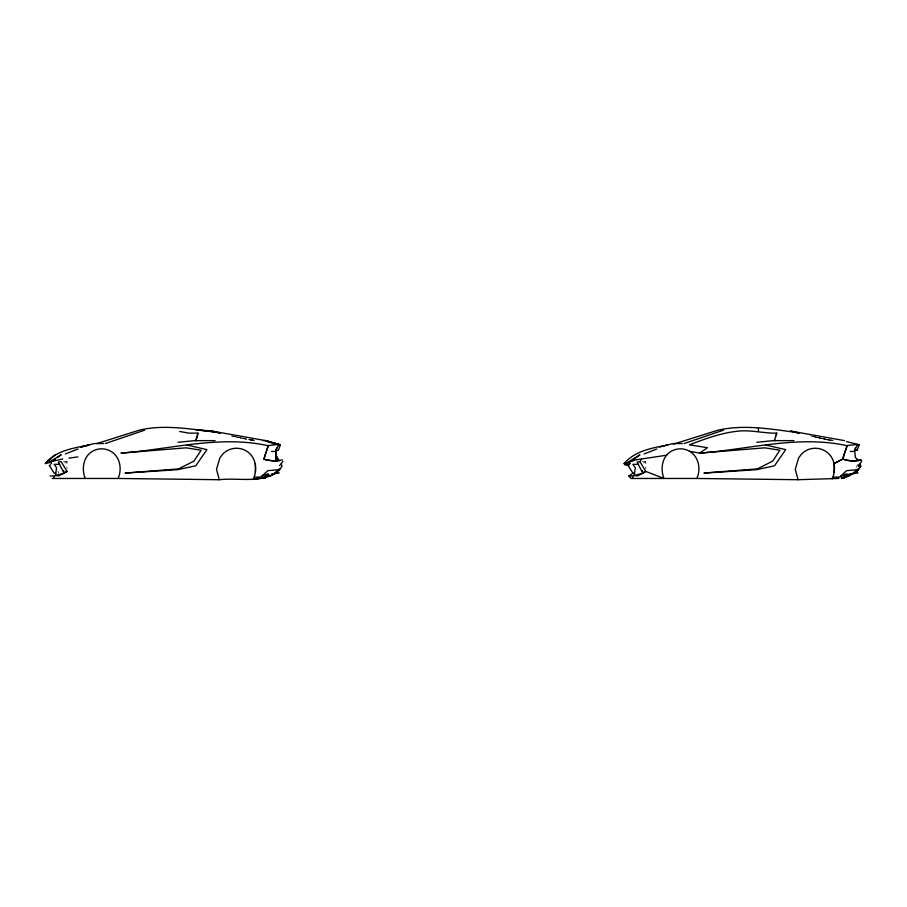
<?xml version="1.0" encoding="UTF-8"?>
<svg xmlns="http://www.w3.org/2000/svg" width="907" height="907" viewBox="0 0 907 907"><rect width="100%" height="100%" fill="white"/><g stroke="black" fill="none" stroke-linecap="round" stroke-linejoin="round"><path stroke-width="0.68" stroke-dasharray="4.54 3.4" d="M856.242 467.286L857.909 464.293M64.737 463.012L67.027 461.697L67.027 468.624M643.505 463.012L645.795 461.697L645.795 468.624M240.877 437.979L236.886 437.061L254.311 440.632M63.535 461.697L67.027 461.697M642.292 461.697L645.795 461.697M829.905 439.906L832.479 440.11M251.137 439.906L253.711 440.11M828.681 439.85L835.392 440.632M249.913 439.85L256.624 440.632M829.066 439.691L822.751 438.75L823.624 438.897M242.158 438.16L250.309 439.691M251.568 439.884L254.096 440.258M243.983 438.75L244.867 438.897M823.239 438.875L825.971 439.43M231.614 435.927L241.228 438.126M810.336 435.836L814.327 436.755M815.654 437.061L819.645 437.979M231.568 435.836L235.559 436.755M818.341 437.503L822.173 438.387M823.443 438.682L825.994 439.283M812.865 436.516L816.719 437.412M818.012 437.707L821.867 438.603M815.79 437.117L830.767 440.632L818.692 437.752M813.33 436.471L817.354 437.435M234.562 436.471L252.01 440.632M57.912 471.073L58.785 473.25"/><path stroke-width="1.36" d="M260.06 478.408L253.393 478.828C257.146 471.062 256.33 460.28 250.071 453.863A19.183 19.183 0 0 0 222.952 453.863L219.902 457.831L216.512 469.304L219.279 479.712C238.836 477.501 260.581 483.737 277.644 471.833L279.152 473.035L271.386 473.998M832.161 478.896C835.766 471.107 835.438 460.234 828.839 453.863A19.183 19.183 0 0 0 801.72 453.863L798.67 457.831L795.28 469.304L798.047 479.712L838.816 478.431M275.864 450.291L275.807 461.005L266.386 460.178L263.903 459.089L265.876 452.718M846.56 441.573L859.167 444.804L857.126 450.291L854.632 450.291L855.414 457.457L857.909 459.962L861.253 459.962L861.65 461.47L858.328 465.631M67.027 471.391L64.114 473.25L58.275 462.014L61.2 461.697L67.027 471.391L58.921 475.892L55.395 475.483L56.608 467.819L54.103 464.339L59.669 464.339M765.95 445.088L785.7 449.623L774.51 465.824L756.155 469.713L703.911 473.069L757.413 468.874L772.685 461.13L779.895 450.212L764.828 447.831L699.716 453.103L689.592 451.278A18.344 18.344 0 0 0 671.237 451.278C661.815 456.754 660.341 468.953 663.901 478.465L645.795 471.391L637.689 475.892L634.163 475.483L635.376 467.819L632.871 464.339L638.437 464.339M197.057 437.99L197.964 433.127L188.815 433.127L179.643 431.46M776.279 435.553L776.732 433.127C764.159 433.455 751.914 429.963 739.228 431.04C722.051 432.605 705.533 438.659 689.501 444.804L707.437 447.718L699.716 453.103C748.581 449.521 798.285 434.816 847.195 445.756L842.671 459.089L834.145 463.522L834.145 472.434M262.883 478.057L268.302 473.76L262.463 475.642L262.781 478.477L265.388 477.706L268.302 474.939L268.302 475.767L265.966 475.722M859.995 464.293L860.834 466.289L856.412 471.833L847.07 475.767L844.576 477.751L841.537 478.477L841.231 475.642L846.65 470.642L857.705 469.724L858.532 468.806L857.909 470.143L848.737 476.277L841.492 478.25M52.198 478.465L118.08 478.465C121.629 470.62 120.676 460.575 114.622 454.192A18.344 18.344 0 0 0 92.48 451.278C83.047 456.754 81.573 468.953 85.133 478.465M634.628 473.25L632.961 473.25L628.88 475.96L630.955 478.465L696.837 478.465C701.156 469.248 698.787 456.618 689.592 451.278M844.644 452.718L842.671 459.089L834.145 463.522M215.118 440.632L195.617 440.632L197.964 433.127M793.886 440.632L774.385 440.632L776.732 433.127M266.273 451.437L268.302 445.564L278.937 444.385L275.864 450.314L278.358 450.291L280.399 444.804L265.774 440.632L211.762 431.04L195.912 429.793L215.118 432.106M845.041 451.437L847.07 445.564L857.705 444.385L854.632 450.314L857.126 450.291M268.302 445.564L263.903 459.089C268.982 460.303 277.984 462.457 281.227 459.962L282.485 459.962M275.864 450.314L276.658 448.035M855.426 448.035L854.632 450.291M274.141 473.658L279.775 468.806L279.152 470.143L274.141 473.658L269.969 476.277L267.894 476.334L269.3 474.894M53.32 478.465L54.613 475.96L50.112 475.96M632.077 478.465L633.381 475.96L628.88 475.96M639.957 461.697L645.795 471.391L642.882 473.25L637.043 462.014L639.957 461.697L641.51 458.976L666.645 455.223M279.56 465.631L282.882 461.47M279.775 468.806L278.937 469.724L267.894 470.642L260.797 477.082L254.55 477.082M852.909 473.658L858.532 468.806M846.65 476.334L848.068 474.894M844.734 475.722L847.07 475.767L847.07 474.939L844.156 477.706L841.537 478.477M57.776 457.309L61.188 454.804L49.647 461.901L50.939 462.309L45.35 463.568C55.883 450.564 73.433 448.103 88.841 445.031M45.35 463.568L55.112 454.804M629.515 464.758L628.097 465.472L624.764 464.633L624.118 463.568C634.889 450.915 652.076 447.911 667.609 445.031M841.231 475.642L839.565 477.082L833.318 477.082M52.084 461.482L55.497 458.976M630.853 461.482L639.957 454.804L628.415 461.901L630.354 463.386L624.764 464.633M50.747 464.758L49.329 465.472L54.193 473.25L55.86 473.25M859.995 459.962C856.752 462.457 847.75 460.303 842.671 459.089C847.365 460.835 853.102 461.618 857.909 459.962M841.651 478.057L847.07 473.76L842.399 475.268M673.345 444.181L717.981 430.201C742.55 424.51 768.898 428.66 793.784 432.106M65.293 453.976L78.059 448.976M644.061 453.976L656.827 448.976M624.118 463.568L636.056 459.815L641.51 458.976M105.359 443.546L144.576 430.201M684.127 443.546L723.344 430.201M96.947 443.546L139.213 430.201C162.115 424.612 186.706 428.535 210.016 431.324M94.124 443.546L80.791 447.094L88.795 445.133M659.559 447.094L672.892 443.546M55.395 475.483L64.114 473.25L63.637 470.699M634.163 475.483L642.882 473.25L642.405 470.699M195.617 440.632L196.615 440.428L178.078 442.299M774.385 440.632L775.383 440.428L756.835 442.299M856.877 445.212L859.167 444.804M62.742 458.976L49.647 461.901L51.586 463.386M68.921 458.148L77.843 456.89M278.279 445.076L280.399 444.804M848.771 474.168L857.909 473.035L856.412 471.833M264.799 475.359L268.302 474.939M844.734 475.223L847.07 474.939M253.393 478.828L259.005 478.442M262.724 478.227L265.388 478.057M263.019 440.632L265.774 440.632L278.937 444.385M95.031 443.546L103.568 443.546M673.799 443.546L682.336 443.546M271.488 451.437L275.864 451.437M850.244 451.437L854.632 451.437M858.612 466.289L860.834 466.289L857.909 470.143L856.242 470.143M277.474 470.143L279.152 470.143L282.066 466.289L281.227 464.293M696.837 478.465L798.047 479.712M118.08 478.465L219.279 479.712M267.61 441.63L270.354 441.879L267.803 441.573M212.703 431.789L215.39 432.254M844.542 440.632L790.53 431.04L798.579 432.956M796.482 432.639L799.18 433.172M209.619 431.04L215.016 432.106M217.714 432.639L220.412 433.172M187.182 445.088L206.932 449.623L195.742 465.824L177.387 469.713L125.143 473.069L178.645 468.874L193.917 461.13L201.127 450.212L186.071 447.831L120.948 453.103C169.813 449.521 219.517 434.816 268.427 445.756M211.762 431.04L219.811 432.956M265.774 440.632L274.674 444.203M628.097 465.472L632.961 473.25M275.807 453.33L277.474 460.484L275.807 453.33L275.807 461.005L279.152 459.962L276.646 457.457L275.807 452.457M758.411 428.127L758.411 431.46M262.463 475.642L262.463 476.39M255.377 463.522L255.377 472.434"/></g></svg>
